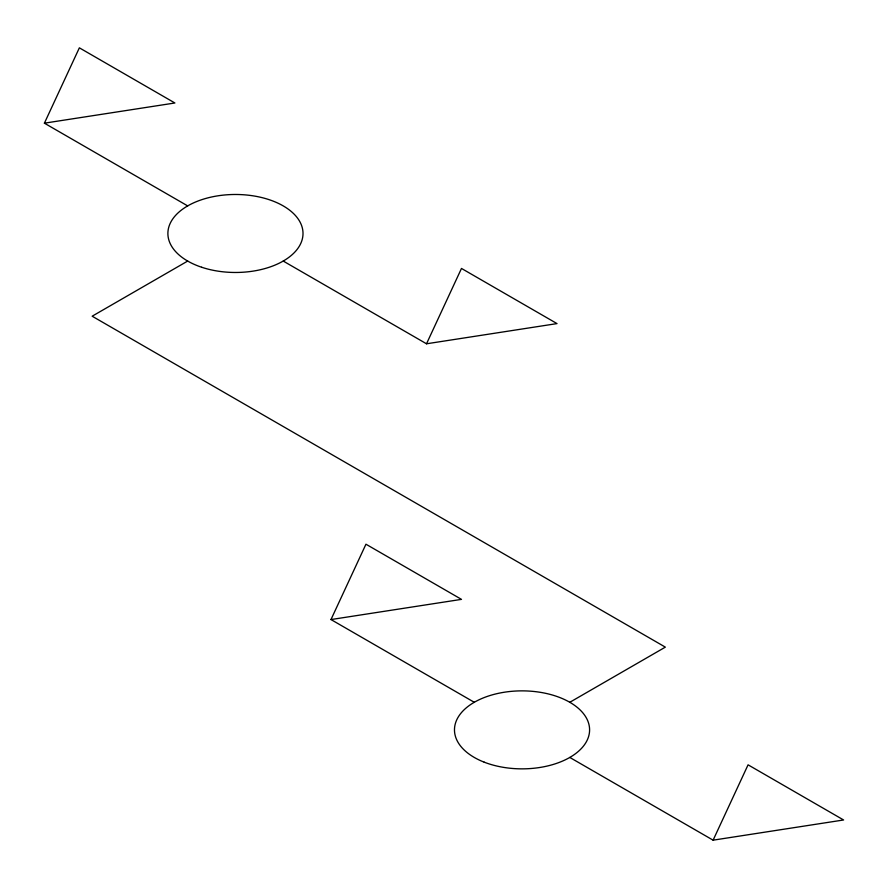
<?xml version="1.0" encoding="UTF-8"?>
<svg xmlns="http://www.w3.org/2000/svg" width="888" height="888" viewBox="0 0 888 888"><rect width="100%" height="100%" fill="white"/><g stroke="black" fill="none" stroke-linecap="round" stroke-linejoin="round"><path stroke-width="1.33" d="M44.4 123.177L79.365 47.83L174.892 102.986L44.4 123.177L187.69 205.905M426.518 343.789L461.483 268.442L557.009 323.598L426.518 343.789L283.228 261.061M330.991 619.558L365.956 544.211L461.483 599.367L330.991 619.558L474.281 702.286M713.108 840.17L748.073 764.823L843.6 819.979L713.108 840.17L569.807 757.442M187.69 261.061L92.163 316.206L665.345 647.13L569.807 702.286M201.687 267.255A67.555 38.994 0 0 0 303.008 233.477A67.555 38.994 0 0 0 201.687 199.7A67.555 38.994 0 0 0 201.687 267.255M484.182 762.159A67.555 38.994 0 0 0 589.421 732.644A67.555 38.994 0 0 0 492.529 694.782A67.555 38.994 0 0 0 484.182 762.159"/></g></svg>
